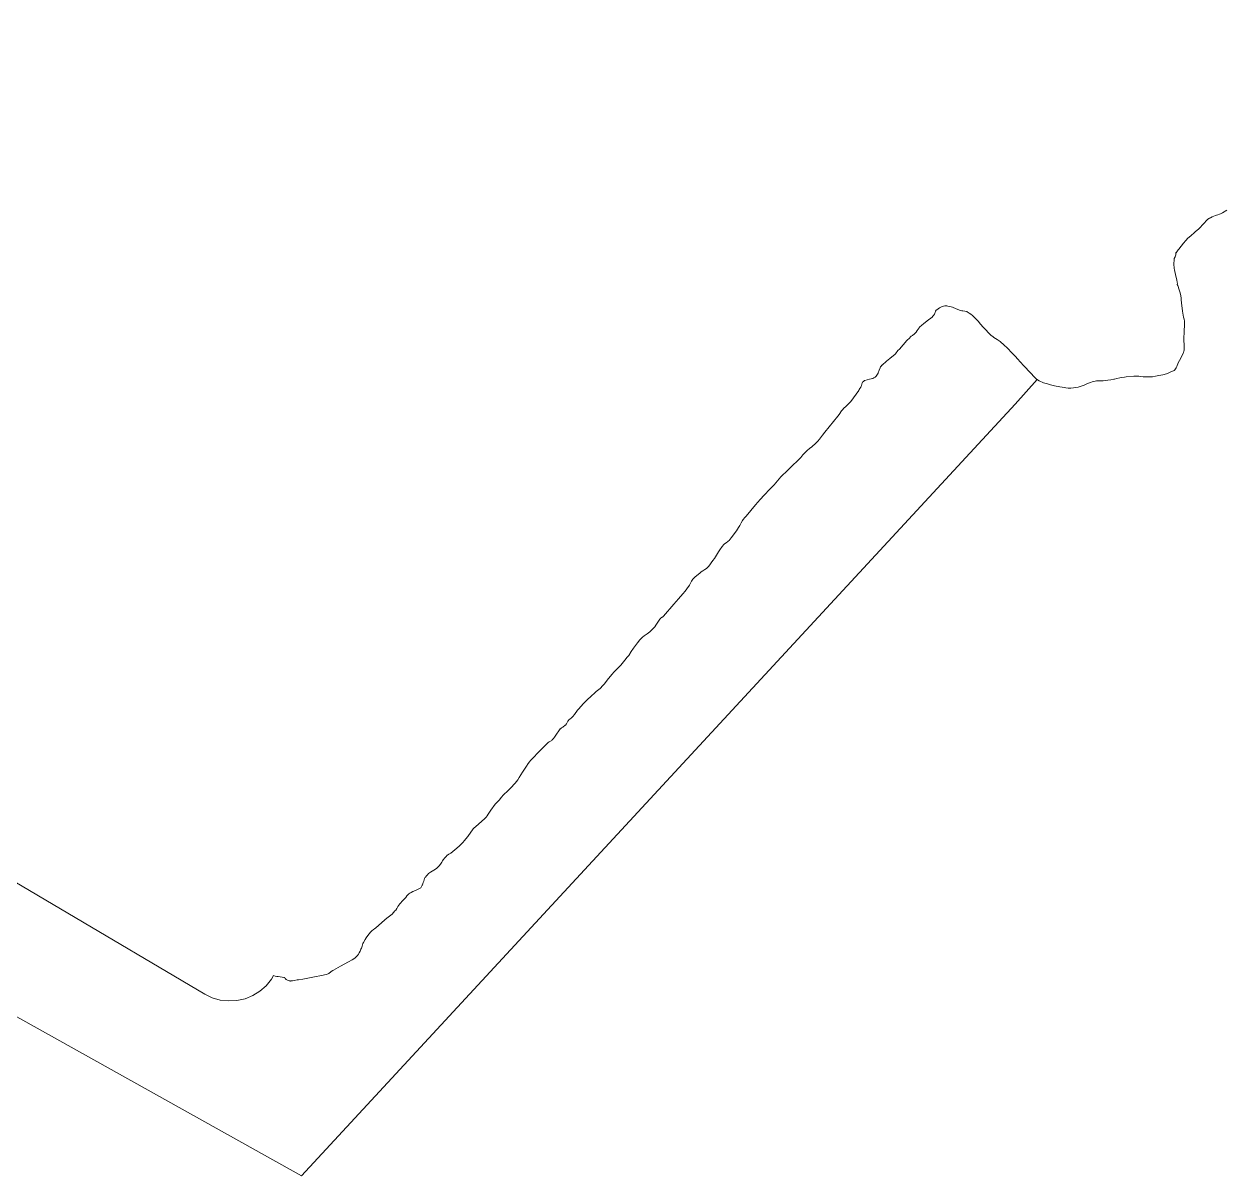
# Model space of a CAD drawing. Header units: metres. Extents: x 3 to 1027712, y 40 to 4430649.
# Drawn here: x 1025529.9 to 1026012.8, y 4427105.5 to 4427568.2 of the extents above; entities that cross this region are included whole.
import ezdxf

# ---------------------------------------------------------------- set-up
doc = ezdxf.new("R2010")
doc.units = ezdxf.units.M
doc.header["$MEASUREMENT"] = 0
doc.layers.add('RN_LIC_5_km', color=7, linetype='Continuous', lineweight=9, true_color=0xe5f2bf)
doc.layers.add('RN_ZEPA_5_km', color=7, linetype='Continuous', lineweight=9, true_color=0xc2d3f2)

msp = doc.modelspace()

# ---------------------------------------------------------------- linework, layer by layer
at = {"layer": 'RN_LIC_5_km'}
msp.add_lwpolyline([(1024961.65, 4427485.19), (1025641.42, 4427105.49), (1025928.06, 4427415.53), (1025936.89, 4427425.37), (1025937.04, 4427425.27), (1025937.65, 4427424.88), (1025938.22, 4427424.61), (1025938.94, 4427424.32), (1025939.48, 4427424.13), (1025941.02, 4427423.64), (1025942.3, 4427423.31), (1025943.9, 4427422.92), (1025945.99, 4427422.49), (1025947.94, 4427422.15), (1025948.43, 4427422.07), (1025949.42, 4427421.96), (1025950.03, 4427421.95), (1025950.47, 4427421.97), (1025951.47, 4427422.05), (1025952.36, 4427422.18), (1025953.36, 4427422.39), (1025954.23, 4427422.63), (1025955.05, 4427422.91), (1025955.82, 4427423.21), (1025956.83, 4427423.64), (1025957.93, 4427424.05), (1025959.44, 4427424.55), (1025960.16, 4427424.75), (1025960.72, 4427424.84), (1025961.24, 4427424.88), (1025963.37, 4427424.93), (1025964.39, 4427424.99), (1025965.35, 4427425.1), (1025966.52, 4427425.27), (1025967.76, 4427425.51), (1025968.03, 4427425.57), (1025968.89, 4427425.8), (1025970.07, 4427426.13), (1025970.59, 4427426.22), (1025972.02, 4427426.39), (1025972.64, 4427426.47), (1025975.77, 4427426.75), (1025976.87, 4427426.79), (1025977.05, 4427426.8), (1025977.75, 4427426.76), (1025978.39, 4427426.66), (1025979.45, 4427426.53), (1025980.19, 4427426.49), (1025981.88, 4427426.45), (1025982.72, 4427426.5), (1025983.22, 4427426.55), (1025984.43, 4427426.74), (1025985.79, 4427426.99), (1025987.46, 4427427.36), (1025988.91, 4427427.72), (1025989.15, 4427427.79), (1025989.56, 4427427.96), (1025990.61, 4427428.45), (1025990.97, 4427428.58), (1025992.01, 4427429.07), (1025992.19, 4427429.24), (1025992.52, 4427429.7), (1025992.75, 4427430.08), (1025993, 4427430.65), (1025993.59, 4427432.05), (1025994.6, 4427433.96), (1025995.61, 4427436), (1025995.7, 4427436.21), (1025995.89, 4427436.78), (1025995.97, 4427437.23), (1025996.01, 4427437.75), (1025996.01, 4427438.51), (1025996.01, 4427438.75), (1025995.86, 4427441.59), (1025995.86, 4427442.52), (1025995.92, 4427443.84), (1025996.07, 4427448.38), (1025996.04, 4427448.87), (1025995.91, 4427449.69), (1025995.73, 4427450.51), (1025995.4, 4427452.07), (1025995.27, 4427452.93), (1025995, 4427455.08), (1025994.92, 4427456.08), (1025994.82, 4427457.51), (1025994.71, 4427458.21), (1025994.44, 4427459.65), (1025994.17, 4427460.65), (1025993.9, 4427461.45), (1025993.41, 4427463.15), (1025993.34, 4427463.27), (1025993.18, 4427463.54), (1025993.18, 4427463.63), (1025993.23, 4427464.05), (1025993.2, 4427464.32), (1025993.05, 4427465.43), (1025993.04, 4427465.51), (1025992.67, 4427466.87), (1025992.03, 4427469.45), (1025991.94, 4427470), (1025991.89, 4427470.61), (1025991.88, 4427471.29), (1025991.91, 4427474.05), (1025992.4, 4427474.68), (1025992.52, 4427474.94), (1025992.55, 4427475.13), (1025992.56, 4427475.5), (1025992.64, 4427476.16), (1025992.69, 4427476.25), (1025992.98, 4427476.74), (1025993.49, 4427477.47), (1025993.77, 4427477.84), (1025995.67, 4427480.19), (1025996.65, 4427481.32), (1025997.46, 4427482.17), (1025997.95, 4427482.64), (1025998.72, 4427483.3), (1026000.01, 4427484.36), (1026000.45, 4427484.73), (1026001.82, 4427485.97), (1026002.49, 4427486.59), (1026003.24, 4427487.38), (1026003.87, 4427488.12), (1026005.03, 4427489.37), (1026005.48, 4427489.76), (1026005.53, 4427489.81), (1026006.08, 4427490.16), (1026006.55, 4427490.42), (1026007.26, 4427490.76), (1026008.59, 4427491.36), (1026008.93, 4427491.45), (1026009.53, 4427491.58), (1026010.22, 4427491.78), (1026010.56, 4427491.93), (1026011.3, 4427492.41), (1026013.09, 4427493.49)], dxfattribs=at)
at = {"layer": 'RN_ZEPA_5_km'}
msp.add_lwpolyline([(1024943.21, 4427568.21), (1025602.5, 4427178.55), (1025605.52, 4427177.1), (1025608.73, 4427176.16), (1025612.06, 4427175.78), (1025615.4, 4427175.95), (1025618.67, 4427176.67), (1025621.78, 4427177.93), (1025624.63, 4427179.69), (1025627.15, 4427181.89), (1025629.26, 4427184.48), (1025630.14, 4427186.02), (1025630.8, 4427185.8), (1025631.39, 4427185.65), (1025632, 4427185.57), (1025634.42, 4427185.19), (1025634.57, 4427185.11), (1025634.73, 4427184.96), (1025634.99, 4427184.65), (1025635.23, 4427184.47), (1025635.51, 4427184.32), (1025636.36, 4427183.92), (1025636.64, 4427183.84), (1025637, 4427183.8), (1025637.12, 4427183.81), (1025637.7, 4427183.88), (1025638.41, 4427184.04), (1025639.57, 4427184.26), (1025640.13, 4427184.3), (1025641.93, 4427184.5), (1025646.59, 4427185.46), (1025649.44, 4427186.05), (1025651.26, 4427186.4), (1025651.68, 4427186.54), (1025652.01, 4427186.7), (1025652.29, 4427186.87), (1025653.16, 4427187.46), (1025653.34, 4427187.58), (1025653.92, 4427188.05), (1025654.17, 4427188.19), (1025657.04, 4427189.71), (1025660.27, 4427191.47), (1025661.65, 4427192.25), (1025662.39, 4427192.73), (1025662.86, 4427193.1), (1025663.37, 4427193.57), (1025663.84, 4427194.1), (1025664.24, 4427194.63), (1025664.57, 4427195.16), (1025664.9, 4427195.8), (1025665.25, 4427196.59), (1025665.44, 4427197.05), (1025665.67, 4427197.76), (1025666.03, 4427198.85), (1025666.26, 4427199.33), (1025666.87, 4427200.44), (1025667.34, 4427201.19), (1025667.97, 4427202.07), (1025668.54, 4427202.76), (1025669.14, 4427203.42), (1025669.78, 4427204.04), (1025670.09, 4427204.32), (1025670.82, 4427204.9), (1025671.03, 4427205.07), (1025674.85, 4427208.42), (1025675.68, 4427209.05), (1025677.26, 4427210.27), (1025677.75, 4427210.7), (1025678.31, 4427211.28), (1025678.9, 4427211.96), (1025679.19, 4427212.31), (1025679.67, 4427212.98), (1025680.11, 4427213.69), (1025680.88, 4427214.83), (1025681.01, 4427214.98), (1025681.88, 4427215.94), (1025683.23, 4427217.4), (1025683.72, 4427218), (1025684.18, 4427218.53), (1025684.49, 4427218.81), (1025684.91, 4427219.1), (1025685.4, 4427219.39), (1025686.11, 4427219.75), (1025687.09, 4427220.22), (1025689.06, 4427221.12), (1025689.29, 4427221.29), (1025689.44, 4427221.48), (1025689.61, 4427221.79), (1025689.81, 4427222.26), (1025689.9, 4427222.44), (1025690.24, 4427223.32), (1025690.44, 4427223.96), (1025690.83, 4427225.04), (1025691.05, 4427225.46), (1025691.13, 4427225.56), (1025691.52, 4427226.08), (1025691.92, 4427226.5), (1025692.41, 4427226.94), (1025693.17, 4427227.53), (1025693.8, 4427227.94), (1025694.46, 4427228.32), (1025695.54, 4427229), (1025695.66, 4427229.09), (1025696.29, 4427229.66), (1025696.72, 4427230.12), (1025697.23, 4427230.73), (1025697.47, 4427231.08), (1025697.69, 4427231.47), (1025698.03, 4427232.12), (1025698.27, 4427232.48), (1025698.93, 4427233.3), (1025699.41, 4427233.81), (1025699.92, 4427234.29), (1025700.06, 4427234.4), (1025700.49, 4427234.69), (1025701.11, 4427235.03), (1025701.34, 4427235.2), (1025702.13, 4427235.83), (1025703.7, 4427237.12), (1025704.84, 4427238.13), (1025705.83, 4427239.07), (1025706.19, 4427239.45), (1025706.87, 4427240.22), (1025707.39, 4427240.88), (1025708.12, 4427241.9), (1025710.35, 4427244.9), (1025710.77, 4427245.35), (1025711.25, 4427245.79), (1025715.02, 4427249.09), (1025715.57, 4427249.67), (1025715.93, 4427250.11), (1025716.39, 4427250.79), (1025717.14, 4427251.96), (1025717.47, 4427252.47), (1025719.11, 4427254.86), (1025719.38, 4427255.16), (1025720.51, 4427256.15), (1025720.79, 4427256.46), (1025721.76, 4427257.65), (1025722.43, 4427258.4), (1025724.41, 4427260.36), (1025725.31, 4427261.31), (1025727.15, 4427263.28), (1025727.68, 4427263.95), (1025728.2, 4427264.65), (1025728.83, 4427265.61), (1025730.17, 4427267.74), (1025731.95, 4427270.46), (1025732.16, 4427270.77), (1025732.88, 4427271.7), (1025733.55, 4427272.47), (1025734.47, 4427273.46), (1025736.5, 4427275.56), (1025740.08, 4427279.25), (1025740.48, 4427279.57), (1025740.87, 4427279.81), (1025741.87, 4427280.47), (1025742.08, 4427280.68), (1025742.6, 4427281.25), (1025742.96, 4427281.75), (1025743.48, 4427282.54), (1025744.97, 4427284.73), (1025745.29, 4427285.06), (1025745.36, 4427285.14), (1025745.81, 4427285.5), (1025746.31, 4427285.83), (1025747.33, 4427286.57), (1025747.39, 4427286.62), (1025747.83, 4427287.12), (1025747.95, 4427287.31), (1025748.38, 4427288.13), (1025748.54, 4427288.37), (1025748.78, 4427288.65), (1025749.16, 4427289.01), (1025749.84, 4427289.57), (1025750.37, 4427290.09), (1025750.97, 4427290.87), (1025752.24, 4427292.55), (1025752.73, 4427293.11), (1025754.58, 4427295.1), (1025756.14, 4427296.71), (1025757.75, 4427298.26), (1025759.19, 4427299.61), (1025759.78, 4427300.09), (1025760.86, 4427300.94), (1025761.31, 4427301.36), (1025762.38, 4427302.45), (1025763.06, 4427303.22), (1025763.37, 4427303.58), (1025764.75, 4427305.32), (1025766.21, 4427307.1), (1025766.88, 4427307.83), (1025767.67, 4427308.62), (1025769, 4427309.96), (1025769.62, 4427310.68), (1025771.26, 4427312.62), (1025772.24, 4427313.87), (1025772.8, 4427314.61), (1025773.86, 4427316.13), (1025774.79, 4427317.46), (1025776.33, 4427319.59), (1025777.26, 4427320.78), (1025777.89, 4427321.45), (1025778.35, 4427321.86), (1025779.08, 4427322.43), (1025780.21, 4427323.24), (1025781.3, 4427324.1), (1025781.72, 4427324.48), (1025782.64, 4427325.4), (1025783.28, 4427326.12), (1025783.72, 4427326.67), (1025783.77, 4427326.74), (1025784.28, 4427327.53), (1025784.74, 4427328.29), (1025785.35, 4427329.2), (1025785.67, 4427329.6), (1025785.87, 4427329.76), (1025786.07, 4427329.88), (1025786.66, 4427330.23), (1025786.81, 4427330.4), (1025790.96, 4427335.2), (1025792.76, 4427337.27), (1025794.58, 4427339.31), (1025795.46, 4427340.39), (1025796.14, 4427341.31), (1025797.17, 4427342.76), (1025797.36, 4427343.05), (1025797.68, 4427343.61), (1025798.06, 4427344.36), (1025798.31, 4427344.77), (1025798.61, 4427345.16), (1025799.04, 4427345.65), (1025799.37, 4427345.96), (1025800.22, 4427346.71), (1025801.38, 4427347.68), (1025801.93, 4427348.11), (1025802.6, 4427348.58), (1025803.45, 4427349.1), (1025804.04, 4427349.53), (1025804.27, 4427349.73), (1025804.83, 4427350.29), (1025805.42, 4427350.98), (1025805.99, 4427351.72), (1025806.67, 4427352.69), (1025807.23, 4427353.55), (1025808.92, 4427356.22), (1025809.43, 4427356.98), (1025810.35, 4427358.3), (1025810.52, 4427358.53), (1025810.95, 4427359.01), (1025811.36, 4427359.37), (1025811.97, 4427359.84), (1025813.25, 4427360.88), (1025813.46, 4427361.13), (1025814.15, 4427361.98), (1025815.2, 4427363.37), (1025816.1, 4427364.66), (1025816.95, 4427365.94), (1025817.42, 4427366.77), (1025817.96, 4427367.8), (1025818.54, 4427368.8), (1025818.84, 4427369.21), (1025819.44, 4427369.96), (1025819.94, 4427370.56), (1025823.73, 4427375.1), (1025825.58, 4427377.22), (1025827.18, 4427378.98), (1025829.46, 4427381.4), (1025830.04, 4427381.95), (1025830.84, 4427382.66), (1025831.27, 4427383.14), (1025831.93, 4427383.93), (1025833.91, 4427386.3), (1025834.31, 4427386.69), (1025836.28, 4427388.61), (1025838.36, 4427390.56), (1025840.94, 4427392.99), (1025841.45, 4427393.54), (1025841.91, 4427394.13), (1025842.8, 4427395.21), (1025843.25, 4427395.66), (1025844.5, 4427396.87), (1025845.41, 4427397.66), (1025846.37, 4427398.42), (1025848, 4427399.8), (1025848.42, 4427400.22), (1025848.79, 4427400.63), (1025849.49, 4427401.49), (1025850.71, 4427403.07), (1025851.61, 4427404.22), (1025856.83, 4427410.67), (1025857.36, 4427411.41), (1025858.32, 4427412.81), (1025858.69, 4427413.24), (1025859.28, 4427413.85), (1025860.02, 4427414.54), (1025861.64, 4427416.13), (1025861.99, 4427416.57), (1025865.26, 4427421.04), (1025865.44, 4427421.43), (1025865.64, 4427421.78), (1025865.7, 4427421.86), (1025866.07, 4427422.39), (1025866.22, 4427422.73), (1025866.32, 4427423.05), (1025866.66, 4427424.11), (1025866.78, 4427424.3), (1025867.11, 4427424.68), (1025867.35, 4427424.88), (1025867.58, 4427425), (1025867.69, 4427425.04), (1025868.59, 4427425.28), (1025869.54, 4427425.54), (1025870.91, 4427425.88), (1025871.31, 4427426.04), (1025871.57, 4427426.2), (1025871.8, 4427426.38), (1025872.17, 4427426.75), (1025872.49, 4427427.14), (1025872.78, 4427427.57), (1025873, 4427428.02), (1025873.03, 4427428.1), (1025873.44, 4427429.16), (1025873.81, 4427430.17), (1025873.99, 4427430.5), (1025874.2, 4427430.78), (1025874.54, 4427431.12), (1025874.64, 4427431.22), (1025876.34, 4427432.73), (1025877.74, 4427433.92), (1025878.5, 4427434.51), (1025879.74, 4427435.49), (1025879.97, 4427435.74), (1025880.96, 4427437.01), (1025881.54, 4427437.66), (1025884.6, 4427441.06), (1025885.72, 4427442.22), (1025885.86, 4427442.37), (1025886.32, 4427442.76), (1025886.77, 4427443.06), (1025887.66, 4427443.73), (1025887.91, 4427444), (1025888.25, 4427444.45), (1025888.68, 4427445.08), (1025889.52, 4427446.23), (1025889.67, 4427446.38), (1025890.6, 4427447.28), (1025891.23, 4427447.83), (1025892.74, 4427448.99), (1025894.66, 4427450.46), (1025895.02, 4427450.8), (1025895.26, 4427451.1), (1025895.6, 4427451.61), (1025895.65, 4427451.69), (1025895.79, 4427452.01), (1025895.88, 4427452.37), (1025896.05, 4427452.83), (1025896.35, 4427453.21), (1025896.61, 4427453.44), (1025897.15, 4427453.86), (1025897.67, 4427454.2), (1025898.18, 4427454.47), (1025898.72, 4427454.69), (1025899.26, 4427454.85), (1025899.75, 4427454.95), (1025900.2, 4427454.99), (1025900.62, 4427454.96), (1025900.97, 4427454.91), (1025901.83, 4427454.71), (1025902.94, 4427454.42), (1025903.18, 4427454.35), (1025904.12, 4427453.99), (1025905.05, 4427453.58), (1025906.16, 4427453.14), (1025906.61, 4427453.01), (1025907.09, 4427452.95), (1025908.6, 4427452.7), (1025908.84, 4427452.59), (1025909.63, 4427452.11), (1025910.26, 4427451.66), (1025910.96, 4427451.08), (1025911.62, 4427450.46), (1025912.36, 4427449.69), (1025913.14, 4427448.85), (1025914.15, 4427447.65), (1025915.24, 4427446.4), (1025916.12, 4427445.46), (1025917.51, 4427444.06), (1025918.33, 4427443.28), (1025919.26, 4427442.5), (1025919.45, 4427442.35), (1025920.16, 4427441.85), (1025920.82, 4427441.45), (1025922.03, 4427440.66), (1025922.28, 4427440.45), (1025923.34, 4427439.49), (1025925.06, 4427437.84), (1025926.58, 4427436.33), (1025928.23, 4427434.6), (1025929, 4427433.78), (1025931.44, 4427431.07), (1025934.43, 4427427.91), (1025935.68, 4427426.49), (1025936.4, 4427425.78), (1025936.82, 4427425.41), (1025937.04, 4427425.27), (1025937.65, 4427424.88), (1025938.21, 4427424.61), (1025938.94, 4427424.32), (1025939.48, 4427424.13), (1025941.02, 4427423.64), (1025942.3, 4427423.31), (1025943.9, 4427422.92), (1025945.99, 4427422.49), (1025947.94, 4427422.15), (1025948.43, 4427422.07), (1025949.42, 4427421.96), (1025950.03, 4427421.95), (1025950.47, 4427421.97), (1025951.47, 4427422.05), (1025952.36, 4427422.18), (1025953.36, 4427422.39), (1025954.23, 4427422.63), (1025955.05, 4427422.91), (1025955.82, 4427423.21), (1025956.82, 4427423.64), (1025957.93, 4427424.05), (1025959.44, 4427424.55), (1025960.16, 4427424.75), (1025960.72, 4427424.84), (1025961.24, 4427424.88), (1025963.37, 4427424.93), (1025964.39, 4427424.99), (1025965.35, 4427425.1), (1025966.52, 4427425.27), (1025967.76, 4427425.51), (1025968.03, 4427425.57), (1025968.89, 4427425.8), (1025970.07, 4427426.13), (1025970.59, 4427426.22), (1025972.02, 4427426.39), (1025972.63, 4427426.47), (1025975.77, 4427426.75), (1025976.87, 4427426.79), (1025977.05, 4427426.8), (1025977.75, 4427426.76), (1025978.39, 4427426.66), (1025979.45, 4427426.53), (1025980.19, 4427426.49), (1025981.88, 4427426.45), (1025982.72, 4427426.5), (1025983.22, 4427426.55), (1025984.43, 4427426.74), (1025985.79, 4427426.99), (1025987.46, 4427427.36), (1025988.91, 4427427.72), (1025989.15, 4427427.79), (1025989.56, 4427427.96), (1025990.61, 4427428.45), (1025990.97, 4427428.58), (1025992.01, 4427429.07), (1025992.19, 4427429.24), (1025992.52, 4427429.7), (1025992.75, 4427430.08), (1025993, 4427430.65), (1025993.59, 4427432.05), (1025994.6, 4427433.96), (1025995.61, 4427436), (1025995.7, 4427436.21), (1025995.89, 4427436.78), (1025995.97, 4427437.23), (1025996.01, 4427437.75), (1025996.01, 4427438.51), (1025996.01, 4427438.75), (1025995.86, 4427441.59), (1025995.86, 4427442.52), (1025995.92, 4427443.84), (1025996.07, 4427448.38), (1025996.04, 4427448.87), (1025995.91, 4427449.69), (1025995.73, 4427450.51), (1025995.4, 4427452.07), (1025995.27, 4427452.93), (1025994.99, 4427455.08), (1025994.92, 4427456.08), (1025994.82, 4427457.51), (1025994.71, 4427458.21), (1025994.44, 4427459.65), (1025994.17, 4427460.65), (1025993.9, 4427461.45), (1025993.38, 4427463.17), (1025993.41, 4427463.15), (1025993.18, 4427463.54), (1025993.18, 4427463.63), (1025993.22, 4427464.05), (1025993.2, 4427464.32), (1025993.05, 4427465.43), (1025993.04, 4427465.51), (1025992.67, 4427466.87), (1025992.03, 4427469.45), (1025991.94, 4427470), (1025991.89, 4427470.61), (1025991.88, 4427471.29), (1025991.91, 4427474.05), (1025992.4, 4427474.68), (1025992.52, 4427474.94), (1025992.55, 4427475.13), (1025992.56, 4427475.5), (1025992.64, 4427476.16), (1025992.68, 4427476.25), (1025992.98, 4427476.74), (1025993.49, 4427477.47), (1025993.77, 4427477.84), (1025995.67, 4427480.19), (1025996.65, 4427481.32), (1025997.45, 4427482.17), (1025997.95, 4427482.64), (1025998.72, 4427483.3), (1026000.01, 4427484.36), (1026000.45, 4427484.73), (1026001.82, 4427485.97), (1026002.49, 4427486.59), (1026003.24, 4427487.38), (1026003.87, 4427488.12), (1026005.03, 4427489.37), (1026005.48, 4427489.76), (1026005.53, 4427489.81), (1026006.08, 4427490.16), (1026006.55, 4427490.42), (1026007.26, 4427490.76), (1026008.59, 4427491.36), (1026008.93, 4427491.45), (1026009.53, 4427491.58), (1026010.22, 4427491.78), (1026010.56, 4427491.93), (1026011.3, 4427492.41), (1026013.09, 4427493.49)], dxfattribs=at)

doc.saveas('drawing.dxf')
